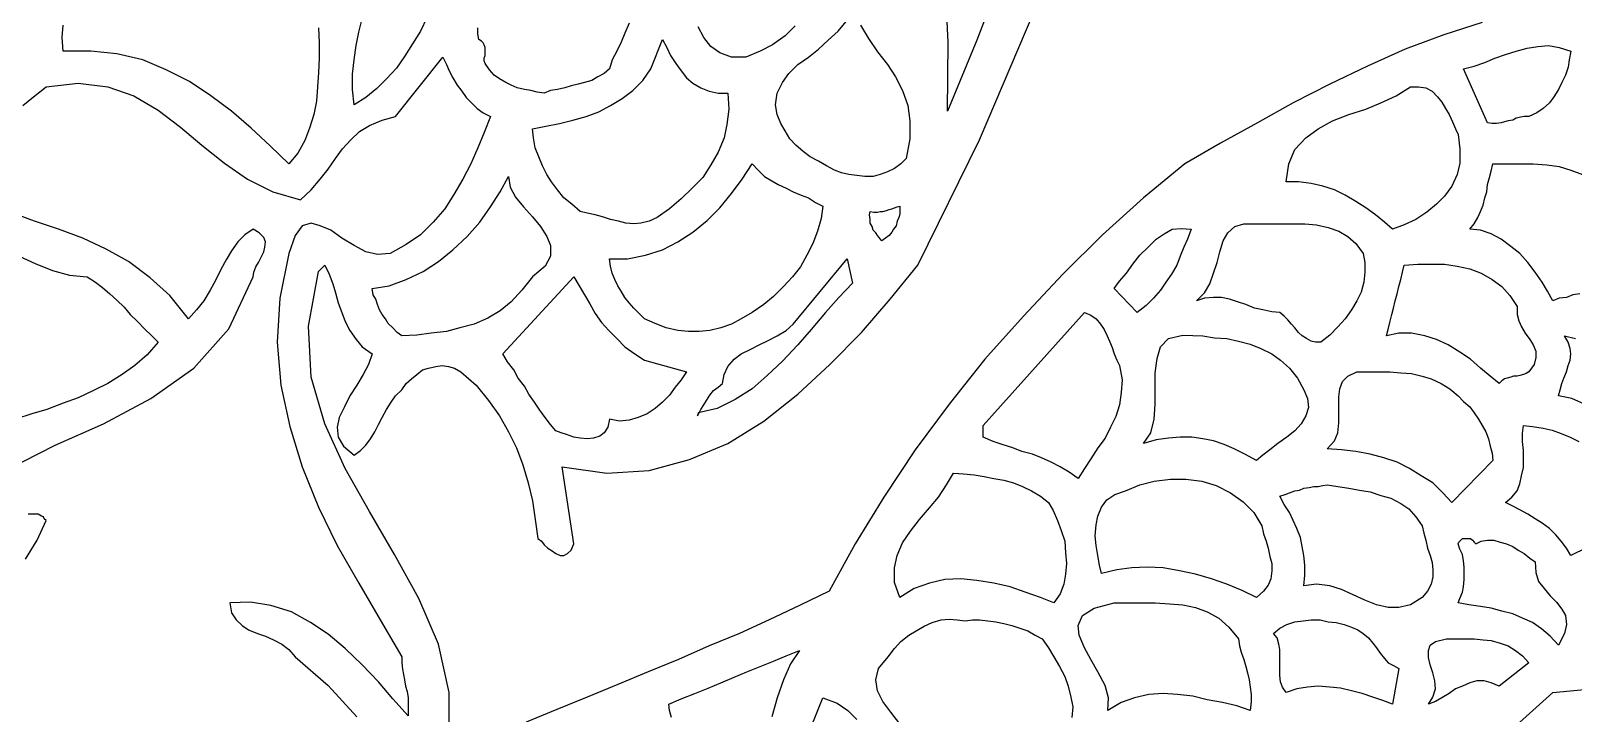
# Model space of a CAD drawing. Extents: x 0.02 to 8.19, y 0.02 to 6.66.
# Drawn here: x 3.069 to 4.79, y 3.261 to 4.022 of the extents above; entities that cross this region are included whole.
import ezdxf

# ---------------------------------------------------------------- set-up
doc = ezdxf.new("R2010")
doc.units = 0
doc.layers.add('1', color=7, linetype='Continuous')

msp = doc.modelspace()

# ---------------------------------------------------------------- linework, layer by layer
at = {"layer": '1'}
for points in [[(4.155, 4.091), (4.125, 4.012), (4.092, 3.933), (4.093, 4.01), (4.089, 4.087)], [(3.39, 4.026), (3.391, 4.009), (3.391, 3.992), (3.39, 3.976), (3.389, 3.96), (3.388, 3.944), (3.385, 3.929), (3.38, 3.914), (3.375, 3.9), (3.367, 3.886), (3.357, 3.874), (3.336, 3.894), (3.315, 3.914), (3.293, 3.933), (3.27, 3.95), (3.246, 3.966), (3.22, 3.979), (3.194, 3.99), (3.165, 3.997), (3.136, 4), (3.105, 4), (3.104, 4.015), (3.105, 4.029)], [(3.536, 3.225), (3.536, 3.284), (3.524, 3.338), (3.502, 3.389), (3.475, 3.438), (3.447, 3.486), (3.42, 3.534), (3.397, 3.584), (3.382, 3.636), (3.379, 3.693), (3.39, 3.754), (3.397, 3.761), (3.402, 3.751), (3.406, 3.74), (3.409, 3.73), (3.412, 3.719), (3.416, 3.708), (3.42, 3.698), (3.425, 3.688), (3.432, 3.678), (3.439, 3.67), (3.45, 3.662), (3.446, 3.65), (3.44, 3.639), (3.433, 3.627), (3.425, 3.615), (3.419, 3.603), (3.413, 3.591), (3.411, 3.58), (3.412, 3.569), (3.418, 3.559), (3.43, 3.549), (3.437, 3.554), (3.443, 3.56), (3.448, 3.567), (3.453, 3.575), (3.457, 3.583), (3.461, 3.591), (3.466, 3.6), (3.471, 3.608), (3.476, 3.615), (3.483, 3.622), (3.488, 3.629), (3.494, 3.634), (3.5, 3.639), (3.506, 3.644), (3.513, 3.646), (3.521, 3.648), (3.528, 3.649), (3.535, 3.648), (3.542, 3.646), (3.549, 3.642), (3.566, 3.627), (3.58, 3.61), (3.592, 3.593), (3.602, 3.575), (3.611, 3.557), (3.618, 3.538), (3.624, 3.518), (3.629, 3.498), (3.632, 3.477), (3.635, 3.456), (3.639, 3.453), (3.642, 3.449), (3.646, 3.445), (3.651, 3.442), (3.655, 3.439), (3.66, 3.437), (3.664, 3.437), (3.668, 3.439), (3.672, 3.443), (3.675, 3.45), (3.662, 3.536), (3.712, 3.529), (3.759, 3.532), (3.804, 3.544), (3.847, 3.562), (3.887, 3.587), (3.925, 3.617), (3.961, 3.65), (3.996, 3.686), (4.028, 3.723), (4.059, 3.761), (4.128, 3.901), (4.189, 4.044)], [(3.511, 4.037), (3.504, 4.022), (3.495, 4.008), (3.486, 3.994), (3.477, 3.981), (3.466, 3.969), (3.455, 3.958), (3.443, 3.948), (3.43, 3.94), (3.428, 3.957), (3.428, 3.974), (3.43, 3.99), (3.432, 4.006), (3.435, 4.021), (3.439, 4.036)], [(3.737, 4.031), (3.732, 4.02), (3.728, 4.01), (3.723, 4), (3.718, 3.99), (3.715, 3.98), (3.709, 3.975), (3.702, 3.971), (3.695, 3.967), (3.687, 3.965), (3.68, 3.963), (3.672, 3.961), (3.665, 3.959), (3.657, 3.957), (3.649, 3.956), (3.642, 3.953), (3.634, 3.954), (3.627, 3.956), (3.62, 3.957), (3.612, 3.959), (3.605, 3.962), (3.599, 3.965), (3.592, 3.969), (3.586, 3.973), (3.581, 3.979), (3.576, 3.986), (3.575, 3.989), (3.575, 3.992), (3.576, 3.995), (3.576, 3.998), (3.576, 4.001), (3.576, 4.004), (3.575, 4.007), (3.574, 4.009), (3.572, 4.011), (3.569, 4.013), (3.568, 4.019), (3.568, 4.026)], [(4.689, 4.032), (4.646, 4.018), (4.603, 4.002), (4.561, 3.983), (4.519, 3.963), (4.478, 3.942), (4.438, 3.92), (4.397, 3.897), (4.357, 3.874), (4.311, 3.836), (4.265, 3.795), (4.221, 3.751), (4.177, 3.704), (4.134, 3.656), (4.094, 3.606), (4.056, 3.555), (4.021, 3.502), (3.989, 3.45), (3.96, 3.397), (3.927, 3.381), (3.893, 3.365), (3.86, 3.35), (3.826, 3.336), (3.792, 3.321), (3.758, 3.307), (3.724, 3.293), (3.69, 3.279), (3.656, 3.265), (3.622, 3.251)], [(4.046, 3.88), (4.04, 3.874), (4.033, 3.869), (4.025, 3.865), (4.017, 3.862), (4.009, 3.86), (4, 3.86), (3.991, 3.861), (3.982, 3.862), (3.974, 3.864), (3.966, 3.867), (3.957, 3.872), (3.948, 3.877), (3.939, 3.882), (3.931, 3.888), (3.923, 3.895), (3.916, 3.902), (3.911, 3.911), (3.906, 3.919), (3.902, 3.929), (3.9, 3.94), (3.902, 3.953), (3.908, 3.965), (3.915, 3.975), (3.925, 3.985), (3.937, 3.993), (3.948, 4.002), (3.959, 4.012), (3.97, 4.022), (3.979, 4.033)], [(3.995, 4.029), (4.004, 4.014), (4.014, 3.999), (4.025, 3.985), (4.034, 3.971), (4.042, 3.956), (4.048, 3.939), (4.05, 3.922), (4.05, 3.902), (4.046, 3.88)], [(3.847, 3.953), (3.848, 3.935), (3.846, 3.918), (3.843, 3.903), (3.836, 3.887), (3.828, 3.873), (3.819, 3.859), (3.807, 3.847), (3.795, 3.835), (3.782, 3.824), (3.768, 3.814), (3.759, 3.81), (3.75, 3.808), (3.742, 3.807), (3.733, 3.808), (3.725, 3.81), (3.716, 3.812), (3.707, 3.815), (3.699, 3.817), (3.69, 3.819), (3.682, 3.821), (3.673, 3.829), (3.664, 3.836), (3.657, 3.845), (3.65, 3.854), (3.645, 3.862), (3.64, 3.872), (3.636, 3.882), (3.632, 3.892), (3.63, 3.903), (3.629, 3.913), (3.644, 3.916), (3.659, 3.919), (3.674, 3.923), (3.689, 3.927), (3.703, 3.932), (3.716, 3.939), (3.729, 3.947), (3.741, 3.956), (3.752, 3.967), (3.761, 3.98), (3.774, 4.013), (3.779, 4.004), (3.783, 3.995), (3.789, 3.986), (3.795, 3.978), (3.801, 3.97), (3.808, 3.964), (3.817, 3.959), (3.826, 3.955), (3.836, 3.953), (3.847, 3.953)], [(3.922, 4.028), (3.911, 4.017), (3.897, 4.007), (3.883, 4), (3.867, 3.993), (3.851, 3.993), (3.838, 3.998), (3.828, 4.005), (3.82, 4.015), (3.814, 4.027)], [(4.788, 4), (4.786, 3.99), (4.785, 3.982), (4.782, 3.973), (4.778, 3.965), (4.774, 3.957), (4.769, 3.949), (4.764, 3.942), (4.757, 3.936), (4.75, 3.931), (4.741, 3.927), (4.736, 3.927), (4.732, 3.926), (4.727, 3.925), (4.723, 3.923), (4.718, 3.922), (4.714, 3.921), (4.71, 3.92), (4.705, 3.919), (4.7, 3.919), (4.695, 3.92), (4.668, 3.98), (4.68, 3.983), (4.692, 3.987), (4.703, 3.992), (4.715, 3.996), (4.727, 4), (4.739, 4.003), (4.751, 4.005), (4.763, 4.006), (4.775, 4.004), (4.788, 4)], [(3.06, 3.939), (3.072, 3.949), (3.086, 3.96), (3.122, 3.964), (3.155, 3.96), (3.184, 3.95), (3.211, 3.934), (3.236, 3.915), (3.26, 3.895), (3.285, 3.875), (3.311, 3.857), (3.339, 3.843), (3.37, 3.834), (3.382, 3.845), (3.392, 3.857), (3.401, 3.868), (3.409, 3.88), (3.417, 3.891), (3.426, 3.901), (3.436, 3.91), (3.447, 3.917), (3.461, 3.923), (3.476, 3.927), (3.529, 3.993), (3.533, 3.985), (3.536, 3.978), (3.54, 3.97), (3.545, 3.962), (3.55, 3.955), (3.555, 3.948), (3.561, 3.942), (3.567, 3.936), (3.574, 3.931), (3.582, 3.927)], [(4.662, 3.907), (4.664, 3.891), (4.664, 3.875), (4.661, 3.862), (4.655, 3.849), (4.647, 3.838), (4.638, 3.829), (4.627, 3.82), (4.615, 3.812), (4.602, 3.806), (4.589, 3.801), (4.58, 3.809), (4.57, 3.817), (4.559, 3.825), (4.548, 3.832), (4.536, 3.839), (4.524, 3.845), (4.511, 3.849), (4.498, 3.852), (4.484, 3.854), (4.47, 3.854), (4.473, 3.874), (4.48, 3.89), (4.492, 3.903), (4.506, 3.913), (4.522, 3.922), (4.54, 3.929), (4.559, 3.935), (4.576, 3.942), (4.593, 3.95), (4.609, 3.96), (4.618, 3.96), (4.626, 3.959), (4.633, 3.955), (4.639, 3.949), (4.644, 3.943), (4.648, 3.936), (4.652, 3.929), (4.656, 3.921), (4.659, 3.913), (4.662, 3.907)], [(3.582, 3.927), (3.575, 3.909), (3.568, 3.892), (3.56, 3.874), (3.551, 3.857), (3.541, 3.84), (3.531, 3.824), (3.518, 3.809), (3.504, 3.795), (3.488, 3.784), (3.47, 3.774), (3.456, 3.773), (3.443, 3.776), (3.43, 3.783), (3.416, 3.791), (3.404, 3.8), (3.392, 3.805), (3.382, 3.808), (3.372, 3.805), (3.364, 3.794), (3.357, 3.774), (3.347, 3.724), (3.344, 3.675), (3.348, 3.627), (3.358, 3.581), (3.372, 3.536), (3.39, 3.491), (3.411, 3.448), (3.435, 3.406), (3.459, 3.365), (3.483, 3.324), (3.483, 3.317), (3.484, 3.31), (3.485, 3.304), (3.486, 3.298), (3.487, 3.291), (3.489, 3.285), (3.49, 3.278), (3.49, 3.272), (3.49, 3.265), (3.49, 3.258), (3.473, 3.277), (3.457, 3.296), (3.439, 3.315), (3.42, 3.333), (3.401, 3.349), (3.381, 3.362), (3.36, 3.374), (3.337, 3.381), (3.314, 3.385), (3.291, 3.384), (3.293, 3.373), (3.298, 3.365), (3.305, 3.359), (3.312, 3.354), (3.322, 3.35), (3.331, 3.347), (3.34, 3.343), (3.349, 3.338), (3.357, 3.332), (3.364, 3.324), (3.401, 3.292), (3.433, 3.257)], [(3.953, 3.827), (3.951, 3.813), (3.947, 3.799), (3.942, 3.785), (3.935, 3.772), (3.928, 3.759), (3.919, 3.748), (3.909, 3.737), (3.898, 3.726), (3.887, 3.717), (3.874, 3.708), (3.862, 3.701), (3.851, 3.695), (3.839, 3.691), (3.827, 3.688), (3.815, 3.687), (3.803, 3.687), (3.791, 3.688), (3.778, 3.691), (3.766, 3.696), (3.754, 3.701), (3.748, 3.707), (3.742, 3.713), (3.737, 3.719), (3.732, 3.725), (3.728, 3.732), (3.724, 3.738), (3.721, 3.745), (3.718, 3.752), (3.716, 3.76), (3.715, 3.768), (3.735, 3.768), (3.755, 3.772), (3.774, 3.778), (3.791, 3.787), (3.808, 3.798), (3.824, 3.811), (3.838, 3.825), (3.851, 3.841), (3.863, 3.857), (3.874, 3.874), (3.881, 3.867), (3.888, 3.86), (3.896, 3.855), (3.903, 3.851), (3.912, 3.847), (3.92, 3.843), (3.929, 3.839), (3.937, 3.836), (3.945, 3.831), (3.953, 3.827)], [(4.798, 3.729), (4.79, 3.728), (4.783, 3.725), (4.775, 3.724), (4.768, 3.721), (4.762, 3.732), (4.756, 3.742), (4.748, 3.753), (4.74, 3.764), (4.731, 3.774), (4.721, 3.782), (4.71, 3.79), (4.699, 3.796), (4.687, 3.8), (4.675, 3.801), (4.68, 3.807), (4.684, 3.814), (4.687, 3.821), (4.69, 3.828), (4.692, 3.836), (4.694, 3.843), (4.695, 3.851), (4.697, 3.859), (4.699, 3.866), (4.701, 3.874), (4.716, 3.874), (4.732, 3.874), (4.746, 3.874), (4.761, 3.873), (4.775, 3.871), (4.788, 3.867), (4.801, 3.862)], [(3.629, 3.748), (3.617, 3.733), (3.605, 3.72), (3.593, 3.71), (3.579, 3.702), (3.564, 3.695), (3.548, 3.691), (3.533, 3.687), (3.516, 3.685), (3.5, 3.683), (3.483, 3.682), (3.478, 3.686), (3.473, 3.691), (3.468, 3.696), (3.465, 3.701), (3.461, 3.706), (3.458, 3.711), (3.456, 3.717), (3.454, 3.723), (3.451, 3.728), (3.45, 3.735), (3.469, 3.738), (3.488, 3.745), (3.507, 3.754), (3.524, 3.765), (3.54, 3.778), (3.556, 3.793), (3.57, 3.809), (3.582, 3.826), (3.593, 3.843), (3.602, 3.86), (3.604, 3.848), (3.61, 3.837), (3.619, 3.826), (3.629, 3.815), (3.638, 3.804), (3.645, 3.793), (3.649, 3.783), (3.649, 3.771), (3.643, 3.76), (3.629, 3.748)], [(4.039, 3.827), (4.039, 3.823), (4.039, 3.818), (4.038, 3.814), (4.036, 3.81), (4.035, 3.805), (4.032, 3.801), (4.03, 3.798), (4.027, 3.794), (4.023, 3.791), (4.019, 3.788), (4.018, 3.789), (4.016, 3.792), (4.014, 3.794), (4.012, 3.797), (4.009, 3.8), (4.008, 3.804), (4.006, 3.808), (4.006, 3.812), (4.005, 3.817), (4.006, 3.821), (4.01, 3.82), (4.014, 3.82), (4.017, 3.821), (4.02, 3.821), (4.024, 3.822), (4.027, 3.823), (4.03, 3.824), (4.033, 3.825), (4.036, 3.826), (4.039, 3.827)], [(3.043, 3.533), (3.096, 3.56), (3.15, 3.584), (3.203, 3.612), (3.251, 3.646), (3.29, 3.69), (3.317, 3.748), (3.318, 3.753), (3.32, 3.759), (3.323, 3.764), (3.326, 3.77), (3.329, 3.776), (3.33, 3.781), (3.331, 3.787), (3.329, 3.792), (3.324, 3.797), (3.317, 3.801), (3.308, 3.795), (3.3, 3.787), (3.293, 3.777), (3.287, 3.767), (3.281, 3.756), (3.275, 3.744), (3.269, 3.733), (3.262, 3.721), (3.254, 3.711), (3.245, 3.701), (3.224, 3.727), (3.202, 3.747), (3.178, 3.765), (3.153, 3.779), (3.127, 3.791), (3.1, 3.801), (3.073, 3.81), (3.046, 3.82)], [(4.556, 3.774), (4.558, 3.764), (4.558, 3.753), (4.557, 3.742), (4.554, 3.731), (4.549, 3.721), (4.543, 3.711), (4.536, 3.701), (4.528, 3.692), (4.519, 3.683), (4.509, 3.675), (4.503, 3.675), (4.498, 3.676), (4.493, 3.679), (4.488, 3.682), (4.484, 3.686), (4.48, 3.691), (4.476, 3.695), (4.472, 3.7), (4.468, 3.704), (4.463, 3.708), (4.454, 3.709), (4.444, 3.711), (4.435, 3.713), (4.425, 3.717), (4.416, 3.72), (4.407, 3.723), (4.398, 3.725), (4.389, 3.725), (4.379, 3.724), (4.37, 3.721), (4.379, 3.73), (4.385, 3.74), (4.389, 3.752), (4.393, 3.764), (4.396, 3.776), (4.4, 3.788), (4.405, 3.797), (4.413, 3.804), (4.423, 3.807), (4.437, 3.807), (4.45, 3.807), (4.464, 3.807), (4.478, 3.807), (4.491, 3.807), (4.504, 3.806), (4.517, 3.803), (4.529, 3.799), (4.539, 3.793), (4.548, 3.785), (4.556, 3.774)], [(4.364, 3.801), (4.36, 3.79), (4.356, 3.781), (4.352, 3.771), (4.348, 3.761), (4.342, 3.751), (4.336, 3.742), (4.33, 3.733), (4.322, 3.724), (4.314, 3.716), (4.304, 3.708), (4.278, 3.735), (4.284, 3.743), (4.292, 3.752), (4.299, 3.762), (4.307, 3.772), (4.316, 3.781), (4.325, 3.79), (4.334, 3.796), (4.343, 3.801), (4.353, 3.802), (4.364, 3.801)], [(3.056, 3.771), (3.074, 3.763), (3.093, 3.755), (3.112, 3.75), (3.132, 3.748)], [(3.986, 3.741), (3.971, 3.725), (3.956, 3.708), (3.94, 3.689), (3.925, 3.672), (3.908, 3.654), (3.891, 3.638), (3.874, 3.623), (3.855, 3.611), (3.835, 3.601), (3.814, 3.596), (3.813, 3.593), (3.814, 3.594), (3.815, 3.596), (3.817, 3.6), (3.82, 3.605), (3.823, 3.61), (3.827, 3.616), (3.831, 3.621), (3.836, 3.625), (3.841, 3.629), (3.843, 3.639), (3.847, 3.648), (3.854, 3.656), (3.862, 3.662), (3.872, 3.667), (3.882, 3.672), (3.892, 3.677), (3.902, 3.682), (3.912, 3.688), (3.92, 3.695), (3.98, 3.768), (3.986, 3.741)], [(4.728, 3.715), (4.728, 3.706), (4.73, 3.699), (4.733, 3.692), (4.737, 3.685), (4.742, 3.678), (4.746, 3.672), (4.749, 3.665), (4.749, 3.658), (4.747, 3.65), (4.741, 3.642), (4.738, 3.64), (4.735, 3.639), (4.731, 3.638), (4.728, 3.637), (4.724, 3.637), (4.721, 3.636), (4.717, 3.635), (4.714, 3.634), (4.711, 3.632), (4.708, 3.629), (4.698, 3.637), (4.687, 3.646), (4.676, 3.656), (4.664, 3.664), (4.651, 3.672), (4.638, 3.678), (4.625, 3.682), (4.61, 3.685), (4.596, 3.685), (4.582, 3.682), (4.584, 3.689), (4.586, 3.697), (4.588, 3.706), (4.59, 3.713), (4.592, 3.721), (4.594, 3.729), (4.596, 3.737), (4.598, 3.745), (4.6, 3.753), (4.602, 3.761), (4.617, 3.762), (4.632, 3.762), (4.647, 3.762), (4.661, 3.76), (4.675, 3.757), (4.688, 3.752), (4.7, 3.745), (4.711, 3.737), (4.72, 3.727), (4.728, 3.715)], [(3.132, 3.748), (3.141, 3.742), (3.149, 3.736), (3.157, 3.729), (3.165, 3.722), (3.173, 3.714), (3.18, 3.706), (3.188, 3.698), (3.196, 3.69), (3.204, 3.682), (3.211, 3.675), (3.199, 3.661), (3.185, 3.649), (3.171, 3.639), (3.155, 3.629), (3.139, 3.621), (3.122, 3.613), (3.105, 3.607), (3.087, 3.6), (3.07, 3.595), (3.052, 3.589)], [(3.754, 3.655), (3.801, 3.642), (3.795, 3.633), (3.788, 3.625), (3.782, 3.616), (3.774, 3.608), (3.766, 3.601), (3.757, 3.595), (3.747, 3.591), (3.737, 3.588), (3.726, 3.587), (3.715, 3.589), (3.713, 3.58), (3.709, 3.574), (3.704, 3.57), (3.697, 3.568), (3.69, 3.567), (3.682, 3.568), (3.675, 3.569), (3.667, 3.572), (3.661, 3.574), (3.655, 3.576), (3.649, 3.583), (3.643, 3.591), (3.637, 3.599), (3.631, 3.608), (3.625, 3.617), (3.62, 3.626), (3.613, 3.635), (3.608, 3.644), (3.601, 3.653), (3.596, 3.662), (3.675, 3.748), (3.681, 3.738), (3.687, 3.728), (3.693, 3.718), (3.699, 3.707), (3.706, 3.697), (3.714, 3.688), (3.723, 3.679), (3.732, 3.67), (3.743, 3.662), (3.754, 3.655)], [(4.284, 3.649), (4.287, 3.633), (4.286, 3.619), (4.284, 3.605), (4.28, 3.592), (4.274, 3.58), (4.268, 3.568), (4.26, 3.557), (4.252, 3.545), (4.245, 3.534), (4.238, 3.523), (4.228, 3.53), (4.218, 3.536), (4.208, 3.541), (4.197, 3.546), (4.187, 3.55), (4.175, 3.553), (4.165, 3.557), (4.153, 3.561), (4.143, 3.564), (4.132, 3.569), (4.132, 3.582), (4.245, 3.708), (4.252, 3.705), (4.258, 3.701), (4.263, 3.695), (4.267, 3.689), (4.27, 3.683), (4.273, 3.676), (4.276, 3.669), (4.278, 3.662), (4.281, 3.655), (4.284, 3.649)], [(4.49, 3.622), (4.494, 3.612), (4.495, 3.602), (4.492, 3.593), (4.487, 3.584), (4.48, 3.576), (4.471, 3.569), (4.461, 3.562), (4.452, 3.555), (4.444, 3.549), (4.437, 3.543), (4.424, 3.55), (4.412, 3.556), (4.401, 3.561), (4.389, 3.565), (4.377, 3.567), (4.365, 3.569), (4.352, 3.569), (4.339, 3.568), (4.325, 3.566), (4.311, 3.562), (4.319, 3.574), (4.323, 3.589), (4.324, 3.606), (4.324, 3.624), (4.324, 3.641), (4.326, 3.657), (4.33, 3.67), (4.339, 3.679), (4.355, 3.683), (4.377, 3.682), (4.39, 3.68), (4.404, 3.679), (4.417, 3.676), (4.43, 3.673), (4.442, 3.668), (4.454, 3.662), (4.464, 3.655), (4.474, 3.646), (4.483, 3.635), (4.49, 3.622)], [(4.803, 3.606), (4.789, 3.612), (4.774, 3.615), (4.776, 3.622), (4.778, 3.629), (4.78, 3.635), (4.783, 3.642), (4.785, 3.649), (4.787, 3.655), (4.788, 3.662), (4.787, 3.668), (4.785, 3.675), (4.781, 3.682), (4.793, 3.679)], [(4.662, 3.615), (4.668, 3.609), (4.675, 3.603), (4.68, 3.596), (4.685, 3.589), (4.689, 3.582), (4.693, 3.575), (4.696, 3.567), (4.698, 3.559), (4.7, 3.551), (4.701, 3.543), (4.655, 3.496), (4.645, 3.507), (4.634, 3.518), (4.621, 3.526), (4.608, 3.534), (4.594, 3.541), (4.579, 3.546), (4.564, 3.55), (4.548, 3.553), (4.532, 3.555), (4.516, 3.556), (4.524, 3.565), (4.528, 3.574), (4.529, 3.585), (4.529, 3.595), (4.529, 3.605), (4.529, 3.614), (4.53, 3.623), (4.533, 3.631), (4.539, 3.637), (4.549, 3.642), (4.562, 3.642), (4.574, 3.642), (4.586, 3.642), (4.598, 3.641), (4.61, 3.64), (4.622, 3.637), (4.632, 3.634), (4.643, 3.629), (4.653, 3.623), (4.662, 3.615)], [(4.841, 3.463), (4.788, 3.437), (4.783, 3.445), (4.777, 3.453), (4.771, 3.46), (4.764, 3.467), (4.756, 3.473), (4.748, 3.478), (4.74, 3.483), (4.731, 3.488), (4.723, 3.492), (4.715, 3.496), (4.722, 3.502), (4.728, 3.509), (4.731, 3.517), (4.733, 3.526), (4.735, 3.535), (4.735, 3.544), (4.735, 3.554), (4.734, 3.564), (4.734, 3.573), (4.735, 3.582), (4.745, 3.581), (4.757, 3.579), (4.767, 3.577), (4.777, 3.573), (4.787, 3.569), (4.797, 3.564)], [(4.205, 3.496), (4.21, 3.487), (4.215, 3.476), (4.219, 3.465), (4.223, 3.453), (4.224, 3.44), (4.225, 3.428), (4.224, 3.416), (4.222, 3.405), (4.218, 3.394), (4.211, 3.384), (4.196, 3.39), (4.179, 3.396), (4.162, 3.402), (4.144, 3.406), (4.125, 3.409), (4.107, 3.411), (4.089, 3.41), (4.072, 3.406), (4.055, 3.4), (4.039, 3.39), (4.033, 3.407), (4.033, 3.423), (4.036, 3.437), (4.042, 3.451), (4.051, 3.464), (4.061, 3.477), (4.072, 3.49), (4.082, 3.502), (4.091, 3.516), (4.099, 3.529), (4.11, 3.528), (4.122, 3.527), (4.133, 3.525), (4.144, 3.523), (4.155, 3.521), (4.166, 3.518), (4.176, 3.514), (4.186, 3.509), (4.196, 3.503), (4.205, 3.496)], [(4.443, 3.47), (4.445, 3.461), (4.448, 3.453), (4.45, 3.445), (4.452, 3.436), (4.454, 3.428), (4.454, 3.42), (4.453, 3.411), (4.45, 3.404), (4.445, 3.397), (4.437, 3.39), (4.421, 3.398), (4.404, 3.405), (4.387, 3.411), (4.369, 3.416), (4.351, 3.42), (4.333, 3.423), (4.315, 3.424), (4.298, 3.423), (4.281, 3.421), (4.264, 3.417), (4.262, 3.426), (4.26, 3.437), (4.258, 3.448), (4.257, 3.459), (4.258, 3.471), (4.26, 3.481), (4.264, 3.491), (4.27, 3.499), (4.279, 3.505), (4.291, 3.509), (4.307, 3.516), (4.323, 3.52), (4.341, 3.522), (4.358, 3.522), (4.376, 3.52), (4.392, 3.515), (4.408, 3.507), (4.422, 3.497), (4.434, 3.485), (4.443, 3.47)], [(4.622, 3.47), (4.624, 3.462), (4.626, 3.454), (4.628, 3.445), (4.631, 3.437), (4.633, 3.429), (4.634, 3.421), (4.634, 3.413), (4.632, 3.405), (4.628, 3.397), (4.622, 3.39), (4.609, 3.382), (4.596, 3.379), (4.584, 3.379), (4.571, 3.382), (4.558, 3.387), (4.545, 3.393), (4.532, 3.399), (4.519, 3.403), (4.504, 3.405), (4.49, 3.403), (4.491, 3.415), (4.491, 3.426), (4.49, 3.437), (4.488, 3.447), (4.486, 3.457), (4.482, 3.467), (4.478, 3.476), (4.474, 3.485), (4.468, 3.494), (4.463, 3.503), (4.469, 3.505), (4.474, 3.507), (4.48, 3.509), (4.485, 3.51), (4.49, 3.512), (4.496, 3.513), (4.501, 3.514), (4.506, 3.514), (4.511, 3.515), (4.516, 3.516), (4.528, 3.514), (4.54, 3.512), (4.552, 3.51), (4.564, 3.508), (4.576, 3.504), (4.587, 3.501), (4.598, 3.495), (4.607, 3.489), (4.615, 3.48), (4.622, 3.47)], [(3.063, 3.433), (3.076, 3.454), (3.086, 3.476), (3.084, 3.478), (3.083, 3.48), (3.081, 3.481), (3.079, 3.482), (3.077, 3.483), (3.074, 3.483), (3.072, 3.483), (3.069, 3.483), (3.066, 3.483)], [(4.682, 3.45), (4.688, 3.453), (4.695, 3.454), (4.702, 3.454), (4.709, 3.452), (4.716, 3.45), (4.723, 3.447), (4.729, 3.443), (4.736, 3.439), (4.742, 3.434), (4.748, 3.43), (4.749, 3.418), (4.752, 3.408), (4.758, 3.4), (4.765, 3.392), (4.772, 3.385), (4.778, 3.377), (4.782, 3.37), (4.783, 3.36), (4.781, 3.35), (4.774, 3.337), (4.765, 3.347), (4.755, 3.355), (4.745, 3.362), (4.734, 3.367), (4.723, 3.372), (4.711, 3.375), (4.699, 3.378), (4.687, 3.38), (4.674, 3.382), (4.662, 3.384), (4.664, 3.389), (4.667, 3.396), (4.668, 3.402), (4.669, 3.41), (4.669, 3.417), (4.669, 3.424), (4.668, 3.431), (4.667, 3.438), (4.664, 3.444), (4.662, 3.45), (4.663, 3.452), (4.665, 3.454), (4.667, 3.456), (4.669, 3.456), (4.672, 3.456), (4.674, 3.456), (4.676, 3.456), (4.678, 3.454), (4.68, 3.452), (4.682, 3.45)], [(4.417, 3.344), (4.418, 3.336), (4.42, 3.329), (4.423, 3.321), (4.425, 3.313), (4.427, 3.306), (4.429, 3.298), (4.43, 3.29), (4.431, 3.282), (4.431, 3.274), (4.43, 3.264), (4.415, 3.269), (4.399, 3.273), (4.382, 3.276), (4.366, 3.28), (4.349, 3.282), (4.333, 3.283), (4.317, 3.282), (4.301, 3.278), (4.286, 3.273), (4.271, 3.264), (4.272, 3.278), (4.268, 3.292), (4.26, 3.307), (4.252, 3.321), (4.245, 3.334), (4.239, 3.348), (4.238, 3.359), (4.243, 3.37), (4.256, 3.378), (4.278, 3.384), (4.293, 3.384), (4.309, 3.384), (4.324, 3.384), (4.34, 3.383), (4.355, 3.382), (4.369, 3.379), (4.382, 3.374), (4.395, 3.367), (4.406, 3.357), (4.417, 3.344)], [(4.039, 3.249), (4.029, 3.262), (4.02, 3.274), (4.014, 3.286), (4.012, 3.298), (4.015, 3.311), (4.026, 3.324), (4.033, 3.333), (4.04, 3.341), (4.049, 3.348), (4.057, 3.353), (4.066, 3.358), (4.075, 3.362), (4.085, 3.365), (4.094, 3.366), (4.103, 3.365), (4.112, 3.364)], [(4.112, 3.364), (4.12, 3.365), (4.128, 3.365), (4.137, 3.364), (4.146, 3.363), (4.155, 3.361), (4.164, 3.359), (4.173, 3.356), (4.182, 3.353), (4.19, 3.348), (4.198, 3.344), (4.205, 3.334), (4.211, 3.324), (4.217, 3.313), (4.223, 3.302), (4.227, 3.291), (4.23, 3.279), (4.232, 3.268), (4.231, 3.256)], [(4.596, 3.311), (4.589, 3.271), (4.578, 3.275), (4.567, 3.279), (4.555, 3.283), (4.543, 3.286), (4.531, 3.289), (4.519, 3.29), (4.506, 3.291), (4.494, 3.29), (4.482, 3.288), (4.47, 3.284), (4.466, 3.29), (4.464, 3.296), (4.463, 3.303), (4.463, 3.31), (4.463, 3.317), (4.463, 3.324), (4.463, 3.332), (4.462, 3.338), (4.46, 3.345), (4.456, 3.35), (4.463, 3.356), (4.471, 3.36), (4.48, 3.363), (4.489, 3.364), (4.498, 3.365), (4.508, 3.365), (4.517, 3.363), (4.526, 3.362), (4.535, 3.36), (4.543, 3.357), (4.55, 3.354), (4.556, 3.35), (4.562, 3.345), (4.567, 3.339), (4.571, 3.334), (4.575, 3.328), (4.58, 3.322), (4.584, 3.317), (4.59, 3.314), (4.596, 3.311)], [(4.741, 3.317), (4.708, 3.291), (4.699, 3.295), (4.691, 3.297), (4.683, 3.297), (4.675, 3.295), (4.667, 3.291), (4.659, 3.288), (4.652, 3.283), (4.644, 3.278), (4.637, 3.274), (4.629, 3.271), (4.634, 3.279), (4.637, 3.288), (4.636, 3.297), (4.634, 3.306), (4.631, 3.315), (4.629, 3.323), (4.629, 3.331), (4.631, 3.337), (4.637, 3.341), (4.649, 3.344), (4.659, 3.344), (4.67, 3.344), (4.68, 3.344), (4.69, 3.343), (4.699, 3.342), (4.709, 3.339), (4.718, 3.336), (4.726, 3.331), (4.734, 3.325), (4.741, 3.317)], [(3.784, 3.256), (3.782, 3.264), (3.781, 3.271), (3.795, 3.277), (3.81, 3.283), (3.825, 3.289), (3.839, 3.295), (3.854, 3.301), (3.868, 3.307), (3.883, 3.313), (3.898, 3.319), (3.912, 3.325), (3.927, 3.331), (3.917, 3.316), (3.909, 3.298), (3.902, 3.278), (3.896, 3.257)], [(3.913, 3.178), (3.953, 3.278), (3.969, 3.272), (3.981, 3.264), (3.991, 3.254)], [(4.692, 1.802), (4.665, 1.937), (4.636, 2.073), (4.605, 2.209), (4.577, 2.346), (4.553, 2.483), (4.536, 2.622), (4.543, 2.695), (4.55, 2.769), (4.559, 2.842), (4.569, 2.915), (4.584, 2.985), (4.605, 3.053), (4.632, 3.118), (4.667, 3.179), (4.712, 3.234), (4.768, 3.284), (4.811, 3.288)]]:
    msp.add_lwpolyline(points, dxfattribs=at)

doc.saveas('drawing.dxf')
